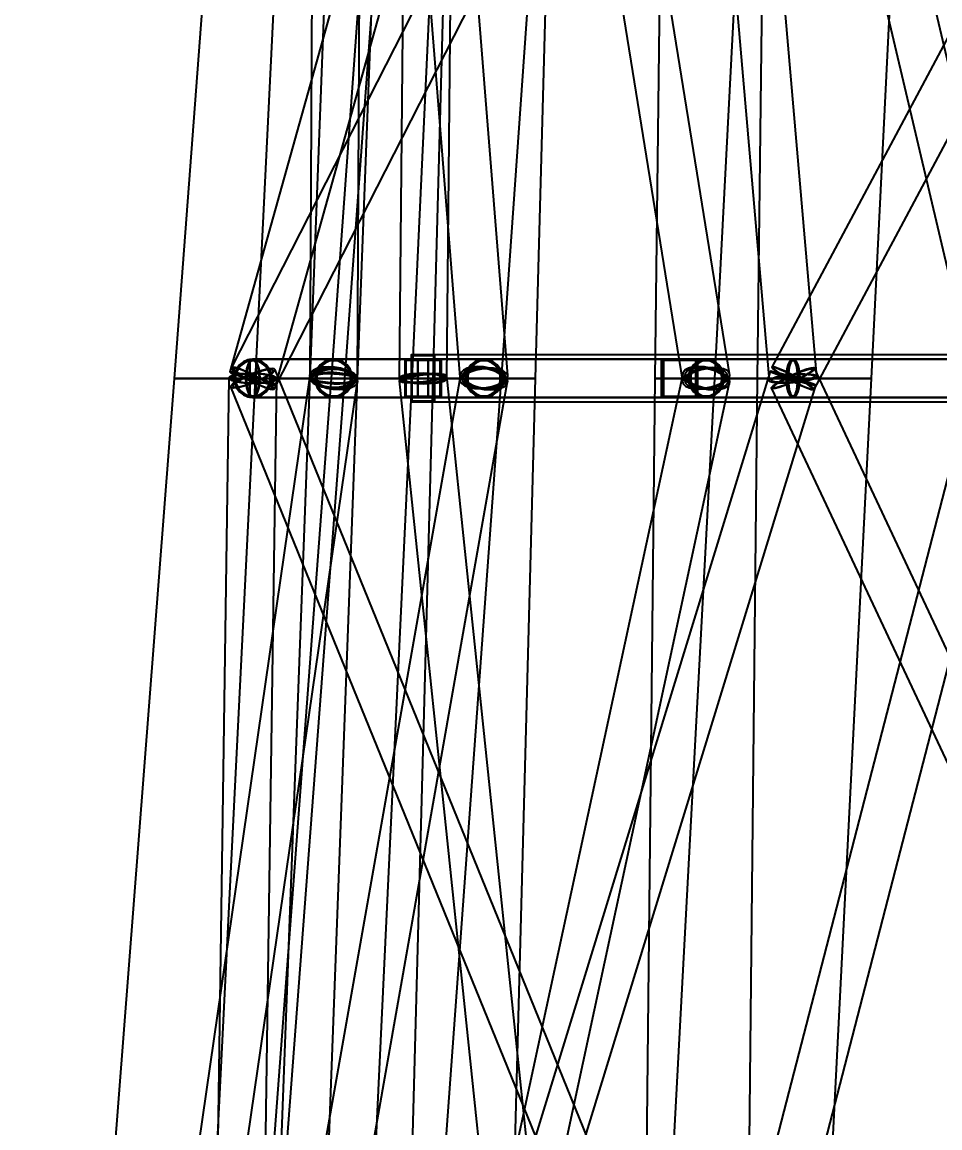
# Model space of a CAD drawing. Header units: millimetres. Extents: x -123812 to 252100, y -3000 to 639000.
# Drawn here: x -27983 to -18235, y 92040 to 103783 of the extents above; entities that cross this region are included whole.
import ezdxf

# ---------------------------------------------------------------- set-up
doc = ezdxf.new("R2010")
doc.units = ezdxf.units.MM
doc.layers.add('D-STR-DIM', color=7, linetype='Continuous', lineweight=13)
doc.layers.add('D-STR-STRC', color=7, linetype='Continuous', lineweight=25)
doc.styles.add('OpenSansCondensed-Light', font='OpenSansCondensed-Light.ttf')
doc.styles.add('TOWER_UNICODE', font='Arial Unicode.ttf')
doc.dimstyles.new('EZDXF', dxfattribs={"dimtxt": 0.25, "dimasz": 0.175, "dimexe": 0.375, "dimexo": 0.125, "dimgap": 0.1, "dimtad": 1, "dimlfac": 100, "dimzin": 12, "dimdsep": 46, "dimtxsty": 'OpenSansCondensed-Light', "dimblk": 'ARCHTICK', "dimcen": 2.5, "dimazin": 3, "dimtfac": 0.5, "dimtmove": 2, "dimatfit": 3})

# ---------------------------------------------------------------- blocks, each defined once
blk = doc.blocks.new('_ARCHTICK')
at = {"color": 0, "linetype": 'BYBLOCK', "const_width": 0.15}
blk.add_lwpolyline([(-0.5, -0.5), (0.5, 0.5)], dxfattribs=at)

msp = doc.modelspace()

# ---------------------------------------------------------------- linework, layer by layer
at = {"layer": 'D-STR-STRC'}
for points in [[(-18788.4, 125068.1), (-25777.2, 100068.1), (-25768.8, 100061.4), (-25744.4, 100050.5), (-25705.5, 100036.2), (-25654.8, 100019.4), (-25595.8, 100001.3), (-25532.5, 99983.1), (-25469.2, 99966), (-25410.2, 99951.3), (-25359.5, 99939.9), (-25320.6, 99932.6), (-25296.2, 99929.9), (-25287.8, 99931.9), (-18299.1, 124931.9)], [(-23971.7, 125009.3), (-24927.4, 100009.3), (-24918.7, 99995.9), (-24893.3, 99982.8), (-24853, 99970.8), (-24800.4, 99960.8), (-24739.2, 99953.5), (-24673.5, 99949.4), (-24607.8, 99948.7), (-24546.6, 99951.5), (-24494.1, 99957.6), (-24453.7, 99966.6), (-24428.4, 99977.9), (-24419.7, 99990.7), (-23464.1, 124990.7)], [(-23737.3, 125002.3), (-23978.1, 100002.3), (-23969.5, 99987.3), (-23944.1, 99973.1), (-23903.7, 99960.8), (-23851.1, 99951.1), (-23789.9, 99944.8), (-23724.1, 99942.2), (-23658.4, 99943.6), (-23597.1, 99948.8), (-23544.5, 99957.5), (-23504.2, 99969.1), (-23478.8, 99982.8), (-23470.1, 99997.7), (-23229.3, 124997.7)], [(-22211, 124978.8), (-20047.8, 99978.8), (-20039.2, 99968.1), (-20013.9, 99959.7), (-19973.7, 99954), (-19921.3, 99951.4), (-19860.2, 99952.1), (-19794.7, 99956.1), (-19729.2, 99963.1), (-19668.2, 99972.6), (-19615.8, 99984), (-19575.5, 99996.5), (-19550.3, 100009.2), (-19541.6, 100021.2), (-21704.9, 125021.2)], [(-13347.2, 112618.1), (-20019.2, 100118.1), (-20012, 100105.9), (-19990, 100086.5), (-19954.6, 100061.1), (-19908.4, 100031.6), (-19854.4, 100000), (-19796.4, 99968.4), (-19738.2, 99938.9), (-19683.9, 99913.5), (-19637.2, 99894.1), (-19601.1, 99881.9), (-19578.3, 99877.7), (-19570.2, 99881.9), (-12898.2, 112381.9)], [(-19386.6, 112615.6), (-25758.7, 100115.6), (-25755.6, 100103.6), (-25737.4, 100084.6), (-25705.1, 100059.8), (-25661.2, 100031), (-25608.4, 100000), (-25550.5, 99969), (-25491.3, 99940.2), (-25435, 99915.4), (-25385.3, 99896.4), (-25345.6, 99884.4), (-25318.7, 99880.3), (-25306.3, 99884.4), (-18934.3, 112384.4)], [(-24326.3, 112471.5), (-23328.7, 99971.5), (-23312.8, 99944.9), (-23280.8, 99922), (-23235, 99904.5), (-23178.3, 99893.5), (-23114.8, 99889.7), (-23048.7, 99893.5), (-22984.5, 99904.5), (-22926.6, 99922), (-22878.9, 99944.9), (-22844.8, 99971.5), (-22826.4, 100000), (-22825.1, 100028.5), (-23822.7, 112528.5)], [(-22986.7, 112470.1), (-20967.9, 99970.1), (-20961, 99942.1), (-20937.5, 99918.2), (-20898.9, 99899.8), (-20847.9, 99888.2), (-20788, 99884.3), (-20723.2, 99888.2), (-20657.9, 99899.8), (-20596.6, 99918.2), (-20543.6, 99942.1), (-20502.3, 99970.1), (-20475.6, 100000), (-20465.3, 100029.9), (-22484.2, 112529.9)], [(-20811.4, 112440.1), (-17865.4, 99940.1), (-17849.7, 99915.3), (-17818.1, 99896.3), (-17773, 99884.3), (-17717.4, 99880.2), (-17655, 99884.3), (-17590.1, 99896.3), (-17527.2, 99915.3), (-17470.5, 99940.1), (-17424, 99969), (-17390.6, 100000), (-17372.9, 100031), (-17371.8, 100059.9), (-20317.8, 112559.9)], [(-24864.1, 112500), (-24927.5, 100000), (-24918.2, 99973.1), (-24892.2, 99948.1), (-24851.3, 99926.6), (-24798.2, 99910.1), (-24736.7, 99899.7), (-24670.9, 99896.2), (-24605.3, 99899.7), (-24544.3, 99910.1), (-24492.1, 99926.6), (-24452.3, 99948.1), (-24427.5, 99973.1), (-24419.5, 100000), (-24356.1, 112500)], [(-17618.6, 100203.2), (-20716.6, 100203.2), (-20763.5, 100196.3), (-20807.3, 100176), (-20844.8, 100143.7), (-20873.7, 100101.6), (-20891.8, 100052.6), (-20897.9, 100000), (-20891.8, 99947.4), (-20873.7, 99898.4), (-20844.8, 99856.3), (-20807.3, 99824), (-20763.5, 99803.7), (-20716.6, 99796.8), (-17618.6, 99796.8)], [(-13516.9, 100203.2), (-19794.7, 100203.2), (-19809.1, 100196.3), (-19822.4, 100176), (-19833.9, 100143.7), (-19842.7, 100101.6), (-19848.3, 100052.6), (-19850.2, 100000), (-19848.3, 99947.4), (-19842.7, 99898.4), (-19833.9, 99856.3), (-19822.4, 99824), (-19809.1, 99803.7), (-19794.7, 99796.8), (-13516.9, 99796.8)], [(-27225, 74925.6), (-19551.9, 99925.6), (-19560.1, 99931.3), (-19584.4, 99941.7), (-19623, 99956.1), (-19673.3, 99973.4), (-19731.9, 99992.6), (-19794.7, 100012.2), (-19857.6, 100031), (-19916.1, 100047.8), (-19966.4, 100061.2), (-20005, 100070.5), (-20029.3, 100075), (-20037.6, 100074.4), (-27710.7, 75074.4)], [(-26233.2, 87468.2), (-24421.7, 99968.2), (-24428.4, 100000), (-24451.8, 100031.8), (-24490.3, 100061.5), (-24541.3, 100087), (-24601.3, 100106.5), (-24666.3, 100118.8), (-24731.7, 100123), (-24793.2, 100118.8), (-24846.5, 100106.5), (-24888, 100087), (-24914.9, 100061.5), (-24925.4, 100031.8), (-26736.9, 87531.8)], [(-25641.2, 74996.5), (-25278.5, 99996.5), (-25287.2, 100010.3), (-25312.6, 100023.3), (-25352.9, 100034.8), (-25405.5, 100043.9), (-25466.8, 100050.1), (-25532.5, 100052.8), (-25598.2, 100051.9), (-25659.5, 100047.5), (-25712.1, 100039.8), (-25752.5, 100029.4), (-25777.8, 100017.1), (-25786.5, 100003.5), (-26149.2, 75003.5)], [(-25357.2, 74991), (-24419.7, 99991), (-24428.3, 100007.1), (-24453.7, 100022.7), (-24494, 100036.7), (-24546.6, 100048.3), (-24607.8, 100056.5), (-24673.5, 100060.9), (-24739.2, 100061.2), (-24800.4, 100057.2), (-24853, 100049.4), (-24893.4, 100038.2), (-24918.7, 100024.4), (-24927.4, 100009), (-25864.8, 75009)], [(-20210.5, 87591.7), (-25296.5, 100091.7), (-25304.3, 100102.3), (-25327.7, 100105.9), (-25365, 100102.3), (-25413.7, 100091.7), (-25470.5, 100074.9), (-25531.6, 100052.9), (-25592.7, 100027.4), (-25649.7, 100000), (-25698.7, 99972.6), (-25736.4, 99947.1), (-25760.2, 99925.1), (-25768.5, 99908.3), (-20682.4, 87408.3)], [(-25029.5, 87467.6), (-22825.9, 99967.6), (-22835.5, 100000), (-22861.5, 100032.4), (-22902.2, 100062.6), (-22954.8, 100088.5), (-23015.8, 100108.4), (-23080.9, 100120.9), (-23145.7, 100125.2), (-23205.8, 100120.9), (-23257.2, 100108.4), (-23296.2, 100088.5), (-23320.3, 100062.6), (-23327.9, 100032.4), (-25531.4, 87532.4)], [(-23164.4, 87437.1), (-20471.2, 99937.1), (-20467.9, 99967.4), (-20481.4, 100000), (-20511, 100032.6), (-20554.6, 100062.9), (-20609.2, 100089), (-20671.2, 100109), (-20736.2, 100121.5), (-20799.9, 100125.8), (-20858, 100121.5), (-20906.4, 100109), (-20941.8, 100089), (-20961.9, 100062.9), (-23655.1, 87562.9)], [(-20603.5, 87437.6), (-17372.4, 99937.6), (-17374.3, 99967.7), (-17392.8, 100000), (-17426.7, 100032.3), (-17473.7, 100062.4), (-17530.6, 100088.3), (-17593.4, 100108.1), (-17658, 100120.6), (-17719.9, 100124.9), (-17774.9, 100120.6), (-17819.2, 100108.1), (-17849.9, 100088.3), (-17864.8, 100062.4), (-21095.8, 87562.4)], [(-13690.8, 87608.8), (-19565.3, 100108.8), (-19578.4, 100112.6), (-19606.4, 100108.8), (-19647.1, 100097.5), (-19697.9, 100079.6), (-19755.3, 100056.3), (-19815.4, 100029.2), (-19874.1, 100000), (-19927.3, 99970.8), (-19971.6, 99943.7), (-20003.8, 99920.4), (-20021.7, 99902.5), (-20024.1, 99891.2), (-14149.7, 87391.2)], [(-20863, 75025.7), (-23471.5, 100025.7), (-23480.1, 100035.2), (-23505.3, 100042.4), (-23545.5, 100046.6), (-23597.8, 100047.7), (-23658.7, 100045.5), (-23724.1, 100040.3), (-23789.5, 100032.2), (-23850.4, 100022), (-23902.8, 100010.3), (-23942.9, 99997.9), (-23968.2, 99985.6), (-23976.8, 99974.3), (-21368.4, 74974.3)]]:
    msp.add_lwpolyline(points, dxfattribs=at)
for points in [[(-26366.5, 100000), (-24698.5, 100000), (-23792.7, 112500), (-25427.6, 112500)], [(-25507.5, 100000), (-23839.6, 100000), (-23257, 112500), (-24892, 112500)], [(-24558.1, 100000), (-22890.2, 100000), (-22008.5, 112500), (-23643.4, 112500)], [(-23622.2, 100000), (-22531.6, 100000), (-22191.3, 112500), (-23279.6, 112500)], [(-21261.9, 100000), (-20171.3, 100000), (-20020.4, 112500), (-21108.7, 112500)], [(-20628.7, 100000), (-18960.7, 100000), (-18343, 112500), (-19977.9, 112500)], [(-25733.7, 100000), (-25726.9, 99947.4), (-25706.8, 99898.4), (-25674.8, 99856.3), (-25633.1, 99824), (-25584.6, 99803.7), (-25532.5, 99796.8), (-24673.5, 99796.8), (-24621.4, 99803.7), (-24572.9, 99824), (-24531.2, 99856.3), (-24499.3, 99898.4), (-24479.2, 99947.4), (-24472.3, 100000), (-24479.2, 100052.6), (-24499.3, 100101.6), (-24531.2, 100143.7), (-24572.9, 100176), (-24621.4, 100196.3), (-24673.5, 100203.2), (-25532.5, 100203.2), (-25584.6, 100196.3), (-25633.1, 100176), (-25674.8, 100143.7), (-25706.8, 100101.6), (-25726.9, 100052.6)], [(-25733.7, 100000), (-25726.9, 99947.4), (-25706.8, 99898.4), (-25674.8, 99856.3), (-25633.1, 99824), (-25584.6, 99803.7), (-25532.5, 99796.8), (-25480.4, 99803.7), (-25431.9, 99824), (-25390.2, 99856.3), (-25358.2, 99898.4), (-25338.1, 99947.4), (-25331.3, 100000), (-25338.1, 100052.6), (-25358.2, 100101.6), (-25390.2, 100143.7), (-25431.9, 100176), (-25480.4, 100196.3), (-25532.5, 100203.2), (-25584.6, 100196.3), (-25633.1, 100176), (-25674.8, 100143.7), (-25706.8, 100101.6), (-25726.9, 100052.6)], [(-25717.9, 100000), (-25711.6, 99951.5), (-25693.1, 99906.4), (-25663.6, 99867.6), (-25625.2, 99837.9), (-25580.5, 99819.2), (-25532.5, 99812.8), (-25484.5, 99819.2), (-25439.8, 99837.9), (-25401.4, 99867.6), (-25372, 99906.4), (-25353.4, 99951.5), (-25347.1, 100000), (-25353.4, 100048.5), (-25372, 100093.6), (-25401.4, 100132.4), (-25439.8, 100162.1), (-25484.5, 100180.8), (-25532.5, 100187.2), (-25580.5, 100180.8), (-25625.2, 100162.1), (-25663.6, 100132.4), (-25693.1, 100093.6), (-25711.6, 100048.5)], [(-25608.7, 100000), (-25606.1, 99947.4), (-25598.5, 99898.4), (-25586.4, 99856.3), (-25570.6, 99824), (-25552.2, 99803.7), (-25532.5, 99796.8), (-19794.7, 99796.8), (-19775, 99803.7), (-19756.6, 99824), (-19740.8, 99856.3), (-19728.7, 99898.4), (-19721.1, 99947.4), (-19718.5, 100000), (-19721.1, 100052.6), (-19728.7, 100101.6), (-19740.8, 100143.7), (-19756.6, 100176), (-19775, 100196.3), (-19794.7, 100203.2), (-25532.5, 100203.2), (-25552.2, 100196.3), (-25570.6, 100176), (-25586.4, 100143.7), (-25598.5, 100101.6), (-25606.1, 100052.6)], [(-25608.7, 100000), (-25606.1, 99947.4), (-25598.5, 99898.4), (-25586.4, 99856.3), (-25570.6, 99824), (-25552.2, 99803.7), (-25532.5, 99796.8), (-25512.8, 99803.7), (-25494.4, 99824), (-25478.6, 99856.3), (-25466.5, 99898.4), (-25458.9, 99947.4), (-25456.3, 100000), (-25458.9, 100052.6), (-25466.5, 100101.6), (-25478.6, 100143.7), (-25494.4, 100176), (-25512.8, 100196.3), (-25532.5, 100203.2), (-25552.2, 100196.3), (-25570.6, 100176), (-25586.4, 100143.7), (-25598.5, 100101.6), (-25606.1, 100052.6)], [(-25602.7, 100000), (-25600.3, 99951.5), (-25593.3, 99906.4), (-25582.1, 99867.6), (-25567.6, 99837.9), (-25550.7, 99819.2), (-25532.5, 99812.8), (-25514.3, 99819.2), (-25497.4, 99837.9), (-25482.9, 99867.6), (-25471.7, 99906.4), (-25464.7, 99951.5), (-25462.3, 100000), (-25464.7, 100048.5), (-25471.7, 100093.6), (-25482.9, 100132.4), (-25497.4, 100162.1), (-25514.3, 100180.8), (-25532.5, 100187.2), (-25550.7, 100180.8), (-25567.6, 100162.1), (-25582.1, 100132.4), (-25593.3, 100093.6), (-25600.3, 100048.5)], [(-25568.3, 99800), (-12264, 99800), (-12264, 100200), (-25568.3, 100200)], [(-25496.7, 100200), (-25568.3, 100200), (-25568.3, 99800), (-25496.7, 99800)], [(-25498.9, 100188), (-25566.1, 100188), (-25566.1, 99812), (-25498.9, 99812)], [(-24874.8, 100000), (-24867.9, 99947.4), (-24847.8, 99898.4), (-24815.8, 99856.3), (-24774.1, 99824), (-24725.6, 99803.7), (-24673.5, 99796.8), (-24621.4, 99803.7), (-24572.9, 99824), (-24531.2, 99856.3), (-24499.3, 99898.4), (-24479.2, 99947.4), (-24472.3, 100000), (-24479.2, 100052.6), (-24499.3, 100101.6), (-24531.2, 100143.7), (-24572.9, 100176), (-24621.4, 100196.3), (-24673.5, 100203.2), (-24725.6, 100196.3), (-24774.1, 100176), (-24815.8, 100143.7), (-24847.8, 100101.6), (-24867.9, 100052.6)], [(-24870.6, 100000), (-24863.8, 99947.4), (-24844.2, 99898.4), (-24812.8, 99856.3), (-24772, 99824), (-24724.5, 99803.7), (-24673.5, 99796.8), (-23076.9, 99796.8), (-23025.9, 99803.7), (-22978.4, 99824), (-22937.6, 99856.3), (-22906.3, 99898.4), (-22886.6, 99947.4), (-22879.9, 100000), (-22886.6, 100052.6), (-22906.3, 100101.6), (-22937.6, 100143.7), (-22978.4, 100176), (-23025.9, 100196.3), (-23076.9, 100203.2), (-24673.5, 100203.2), (-24724.5, 100196.3), (-24772, 100176), (-24812.8, 100143.7), (-24844.2, 100101.6), (-24863.8, 100052.6)], [(-24870.6, 100000), (-24863.8, 99947.4), (-24844.2, 99898.4), (-24812.8, 99856.3), (-24772, 99824), (-24724.5, 99803.7), (-24673.5, 99796.8), (-24622.5, 99803.7), (-24575, 99824), (-24534.2, 99856.3), (-24502.9, 99898.4), (-24483.2, 99947.4), (-24476.5, 100000), (-24483.2, 100052.6), (-24502.9, 100101.6), (-24534.2, 100143.7), (-24575, 100176), (-24622.5, 100196.3), (-24673.5, 100203.2), (-24724.5, 100196.3), (-24772, 100176), (-24812.8, 100143.7), (-24844.2, 100101.6), (-24863.8, 100052.6)], [(-24858.9, 100000), (-24852.6, 99951.5), (-24834.1, 99906.4), (-24804.6, 99867.6), (-24766.2, 99837.9), (-24721.5, 99819.2), (-24673.5, 99812.8), (-24625.5, 99819.2), (-24580.8, 99837.9), (-24542.4, 99867.6), (-24513, 99906.4), (-24494.5, 99951.5), (-24488.1, 100000), (-24494.5, 100048.5), (-24513, 100093.6), (-24542.4, 100132.4), (-24580.8, 100162.1), (-24625.5, 100180.8), (-24673.5, 100187.2), (-24721.5, 100180.8), (-24766.2, 100162.1), (-24804.6, 100132.4), (-24834.1, 100093.6), (-24852.6, 100048.5)], [(-24855, 100000), (-24848.9, 99951.5), (-24830.7, 99906.4), (-24801.9, 99867.6), (-24764.3, 99837.9), (-24720.5, 99819.2), (-24673.5, 99812.8), (-24626.6, 99819.2), (-24582.8, 99837.9), (-24545.2, 99867.6), (-24516.3, 99906.4), (-24498.2, 99951.5), (-24492, 100000), (-24498.2, 100048.5), (-24516.3, 100093.6), (-24545.2, 100132.4), (-24582.8, 100162.1), (-24626.6, 100180.8), (-24673.5, 100187.2), (-24720.5, 100180.8), (-24764.3, 100162.1), (-24801.9, 100132.4), (-24830.7, 100093.6), (-24848.9, 100048.5)], [(-23918.8, 99800), (-20804.2, 99800), (-20804.2, 100200), (-23918.8, 100200)], [(-23529.4, 100200), (-23918.8, 100200), (-23918.8, 99800), (-23529.4, 99800)], [(-23541.1, 100188), (-23907.2, 100188), (-23907.2, 99812), (-23541.1, 99812)], [(-23849.1, 99750), (-5244.4, 99750), (-5244.4, 100250), (-23849.1, 100250)], [(-23599.1, 100250), (-23849.1, 100250), (-23849.1, 99750), (-23599.1, 99750)], [(-23605.1, 100238), (-23843.1, 100238), (-23843.1, 99762), (-23605.1, 99762)], [(-23781.9, 99800), (-12242, 99800), (-12242, 100200), (-23781.9, 100200)], [(-23666.3, 100200), (-23781.9, 100200), (-23781.9, 99800), (-23666.3, 99800)], [(-23669.8, 100188), (-23778.5, 100188), (-23778.5, 99812), (-23669.8, 99812)], [(-23273.9, 100000), (-23267.2, 99947.4), (-23247.5, 99898.4), (-23216.2, 99856.3), (-23175.4, 99824), (-23127.9, 99803.7), (-23076.9, 99796.8), (-23025.9, 99803.7), (-22978.4, 99824), (-22937.6, 99856.3), (-22906.3, 99898.4), (-22886.6, 99947.4), (-22879.9, 100000), (-22886.6, 100052.6), (-22906.3, 100101.6), (-22937.6, 100143.7), (-22978.4, 100176), (-23025.9, 100196.3), (-23076.9, 100203.2), (-23127.9, 100196.3), (-23175.4, 100176), (-23216.2, 100143.7), (-23247.5, 100101.6), (-23267.2, 100052.6)], [(-23267.3, 100000), (-23260.8, 99947.4), (-23241.8, 99898.4), (-23211.5, 99856.3), (-23172.1, 99824), (-23126.2, 99803.7), (-23076.9, 99796.8), (-20716.6, 99796.8), (-20667.3, 99803.7), (-20621.4, 99824), (-20582, 99856.3), (-20551.7, 99898.4), (-20532.7, 99947.4), (-20526.2, 100000), (-20532.7, 100052.6), (-20551.7, 100101.6), (-20582, 100143.7), (-20621.4, 100176), (-20667.3, 100196.3), (-20716.6, 100203.2), (-23076.9, 100203.2), (-23126.2, 100196.3), (-23172.1, 100176), (-23211.5, 100143.7), (-23241.8, 100101.6), (-23260.8, 100052.6)], [(-23267.3, 100000), (-23260.8, 99947.4), (-23241.8, 99898.4), (-23211.5, 99856.3), (-23172.1, 99824), (-23126.2, 99803.7), (-23076.9, 99796.8), (-23027.6, 99803.7), (-22981.7, 99824), (-22942.3, 99856.3), (-22912, 99898.4), (-22893, 99947.4), (-22886.5, 100000), (-22893, 100052.6), (-22912, 100101.6), (-22942.3, 100143.7), (-22981.7, 100176), (-23027.6, 100196.3), (-23076.9, 100203.2), (-23126.2, 100196.3), (-23172.1, 100176), (-23211.5, 100143.7), (-23241.8, 100101.6), (-23260.8, 100052.6)], [(-23258.4, 100000), (-23252.2, 99951.5), (-23234.1, 99906.4), (-23205.2, 99867.6), (-23167.7, 99837.9), (-23123.9, 99819.2), (-23076.9, 99812.8), (-23029.9, 99819.2), (-22986.1, 99837.9), (-22948.6, 99867.6), (-22919.7, 99906.4), (-22901.6, 99951.5), (-22895.4, 100000), (-22901.6, 100048.5), (-22919.7, 100093.6), (-22948.6, 100132.4), (-22986.1, 100162.1), (-23029.9, 100180.8), (-23076.9, 100187.2), (-23123.9, 100180.8), (-23167.7, 100162.1), (-23205.2, 100132.4), (-23234.1, 100093.6), (-23252.2, 100048.5)], [(-23252.3, 100000), (-23246.3, 99951.5), (-23228.8, 99906.4), (-23200.9, 99867.6), (-23164.6, 99837.9), (-23122.3, 99819.2), (-23076.9, 99812.8), (-23031.5, 99819.2), (-22989.2, 99837.9), (-22952.9, 99867.6), (-22925, 99906.4), (-22907.5, 99951.5), (-22901.5, 100000), (-22907.5, 100048.5), (-22925, 100093.6), (-22952.9, 100132.4), (-22989.2, 100162.1), (-23031.5, 100180.8), (-23076.9, 100187.2), (-23122.3, 100180.8), (-23164.6, 100162.1), (-23200.9, 100132.4), (-23228.8, 100093.6), (-23246.3, 100048.5)], [(-20804.2, 100200), (-21193.6, 100200), (-21193.6, 99800), (-20804.2, 99800)], [(-20815.9, 100188), (-21181.9, 100188), (-21181.9, 99812), (-20815.9, 99812)], [(-21180.4, 99800), (-15628.8, 99800), (-15628.8, 100200), (-21180.4, 100200)], [(-20817.4, 100200), (-21180.4, 100200), (-21180.4, 99800), (-20817.4, 99800)], [(-20828.3, 100188), (-21169.5, 100188), (-21169.5, 99812), (-20828.3, 99812)], [(-20907, 100000), (-20900.5, 99947.4), (-20881.5, 99898.4), (-20851.2, 99856.3), (-20811.8, 99824), (-20765.9, 99803.7), (-20716.6, 99796.8), (-20667.3, 99803.7), (-20621.4, 99824), (-20582, 99856.3), (-20551.7, 99898.4), (-20532.7, 99947.4), (-20526.2, 100000), (-20532.7, 100052.6), (-20551.7, 100101.6), (-20582, 100143.7), (-20621.4, 100176), (-20667.3, 100196.3), (-20716.6, 100203.2), (-20765.9, 100196.3), (-20811.8, 100176), (-20851.2, 100143.7), (-20881.5, 100101.6), (-20900.5, 100052.6)], [(-20897.9, 100000), (-20891.8, 99947.4), (-20873.7, 99898.4), (-20844.8, 99856.3), (-20807.3, 99824), (-20763.5, 99803.7), (-20716.6, 99796.8), (-20669.7, 99803.7), (-20625.9, 99824), (-20588.4, 99856.3), (-20559.5, 99898.4), (-20541.4, 99947.4), (-20535.2, 100000), (-20541.4, 100052.6), (-20559.5, 100101.6), (-20588.4, 100143.7), (-20625.9, 100176), (-20669.7, 100196.3), (-20716.6, 100203.2), (-20763.5, 100196.3), (-20807.3, 100176), (-20844.8, 100143.7), (-20873.7, 100101.6), (-20891.8, 100052.6)], [(-20892, 100000), (-20886, 99951.5), (-20868.5, 99906.4), (-20840.6, 99867.6), (-20804.3, 99837.9), (-20762, 99819.2), (-20716.6, 99812.8), (-20671.2, 99819.2), (-20628.9, 99837.9), (-20592.6, 99867.6), (-20564.7, 99906.4), (-20547.2, 99951.5), (-20541.2, 100000), (-20547.2, 100048.5), (-20564.7, 100093.6), (-20592.6, 100132.4), (-20628.9, 100162.1), (-20671.2, 100180.8), (-20716.6, 100187.2), (-20762, 100180.8), (-20804.3, 100162.1), (-20840.6, 100132.4), (-20868.5, 100093.6), (-20886, 100048.5)], [(-20883.7, 100000), (-20878, 99951.5), (-20861.3, 99906.4), (-20834.7, 99867.6), (-20800.1, 99837.9), (-20759.8, 99819.2), (-20716.6, 99812.8), (-20673.4, 99819.2), (-20633.1, 99837.9), (-20598.5, 99867.6), (-20571.9, 99906.4), (-20555.2, 99951.5), (-20549.5, 100000), (-20555.2, 100048.5), (-20571.9, 100093.6), (-20598.5, 100132.4), (-20633.1, 100162.1), (-20673.4, 100180.8), (-20716.6, 100187.2), (-20759.8, 100180.8), (-20800.1, 100162.1), (-20834.7, 100132.4), (-20861.3, 100093.6), (-20878, 100048.5)], [(-19870.9, 100000), (-19868.3, 99947.4), (-19860.7, 99898.4), (-19848.6, 99856.3), (-19832.8, 99824), (-19814.4, 99803.7), (-19794.7, 99796.8), (-19775, 99803.7), (-19756.6, 99824), (-19740.8, 99856.3), (-19728.7, 99898.4), (-19721.1, 99947.4), (-19718.5, 100000), (-19721.1, 100052.6), (-19728.7, 100101.6), (-19740.8, 100143.7), (-19756.6, 100176), (-19775, 100196.3), (-19794.7, 100203.2), (-19814.4, 100196.3), (-19832.8, 100176), (-19848.6, 100143.7), (-19860.7, 100101.6), (-19868.3, 100052.6)], [(-19864.9, 100000), (-19862.5, 99951.5), (-19855.5, 99906.4), (-19844.3, 99867.6), (-19829.8, 99837.9), (-19812.9, 99819.2), (-19794.7, 99812.8), (-19776.5, 99819.2), (-19759.6, 99837.9), (-19745.1, 99867.6), (-19733.9, 99906.4), (-19726.9, 99951.5), (-19724.5, 100000), (-19726.9, 100048.5), (-19733.9, 100093.6), (-19745.1, 100132.4), (-19759.6, 100162.1), (-19776.5, 100180.8), (-19794.7, 100187.2), (-19812.9, 100180.8), (-19829.8, 100162.1), (-19844.3, 100132.4), (-19855.5, 100093.6), (-19862.5, 100048.5)], [(-19850.2, 100000), (-19848.3, 99947.4), (-19842.7, 99898.4), (-19833.9, 99856.3), (-19822.4, 99824), (-19809.1, 99803.7), (-19794.7, 99796.8), (-19780.4, 99803.7), (-19767, 99824), (-19755.5, 99856.3), (-19746.7, 99898.4), (-19741.1, 99947.4), (-19739.3, 100000), (-19741.1, 100052.6), (-19746.7, 100101.6), (-19755.5, 100143.7), (-19767, 100176), (-19780.4, 100196.3), (-19794.7, 100203.2), (-19809.1, 100196.3), (-19822.4, 100176), (-19833.9, 100143.7), (-19842.7, 100101.6), (-19848.3, 100052.6)], [(-19845.8, 100000), (-19844.1, 99951.5), (-19839, 99906.4), (-19830.8, 99867.6), (-19820.3, 99837.9), (-19807.9, 99819.2), (-19794.7, 99812.8), (-19781.5, 99819.2), (-19769.2, 99837.9), (-19758.6, 99867.6), (-19750.5, 99906.4), (-19745.4, 99951.5), (-19743.6, 100000), (-19745.4, 100048.5), (-19750.5, 100093.6), (-19758.6, 100132.4), (-19769.2, 100162.1), (-19781.5, 100180.8), (-19794.7, 100187.2), (-19807.9, 100180.8), (-19820.3, 100162.1), (-19830.8, 100132.4), (-19839, 100093.6), (-19844.1, 100048.5)], [(-25532.5, 100052.8), (-25598.2, 100051.9), (-25659.5, 100047.5), (-25712.1, 100039.8), (-25752.5, 100029.4), (-25777.8, 100017.1), (-25786.5, 100003.5), (-25777.8, 99989.7), (-25752.5, 99976.7), (-25712.1, 99965.2), (-25659.5, 99956.1), (-25598.2, 99949.9), (-25532.5, 99947.2), (-25466.8, 99948.1), (-25405.5, 99952.5), (-25352.9, 99960.2), (-25312.6, 99970.6), (-25287.2, 99982.9), (-25278.5, 99996.5), (-25287.2, 100010.3), (-25312.6, 100023.3), (-25352.9, 100034.8), (-25405.5, 100043.9), (-25466.8, 100050.1)], [(-25532.5, 100016.9), (-25595.8, 100034), (-25654.8, 100048.7), (-25705.5, 100060.1), (-25744.4, 100067.4), (-25768.8, 100070.1), (-25777.2, 100068.1), (-25768.8, 100061.4), (-25744.4, 100050.5), (-25705.5, 100036.2), (-25654.8, 100019.4), (-25595.8, 100001.3), (-25532.5, 99983.1), (-25469.2, 99966), (-25410.2, 99951.3), (-25359.5, 99939.9), (-25320.6, 99932.6), (-25296.2, 99929.9), (-25287.8, 99931.9), (-25296.2, 99938.6), (-25320.6, 99949.5), (-25359.5, 99963.8), (-25410.2, 99980.6), (-25469.2, 99998.7)], [(-25415.3, 100000), (-25472.3, 99972.6), (-25533.4, 99947.1), (-25594.5, 99925.1), (-25651.3, 99908.3), (-25700, 99897.7), (-25737.3, 99894.1), (-25760.7, 99897.7), (-25768.5, 99908.3), (-25760.2, 99925.1), (-25736.4, 99947.1), (-25698.7, 99972.6), (-25649.7, 100000), (-25592.7, 100027.4), (-25531.6, 100052.9), (-25470.5, 100074.9), (-25413.7, 100091.7), (-25365, 100102.3), (-25327.7, 100105.9), (-25304.3, 100102.3), (-25296.5, 100091.7), (-25304.8, 100074.9), (-25328.6, 100052.9), (-25366.3, 100027.4)], [(-25608.4, 100000), (-25550.5, 99969), (-25491.3, 99940.2), (-25435, 99915.4), (-25385.3, 99896.4), (-25345.6, 99884.4), (-25318.7, 99880.3), (-25306.3, 99884.4), (-25309.4, 99896.4), (-25327.7, 99915.4), (-25359.9, 99940.2), (-25403.9, 99969), (-25456.6, 100000), (-25514.5, 100031), (-25573.7, 100059.8), (-25630, 100084.6), (-25679.7, 100103.6), (-25719.4, 100115.6), (-25746.3, 100119.7), (-25758.7, 100115.6), (-25755.6, 100103.6), (-25737.4, 100084.6), (-25705.1, 100059.8), (-25661.2, 100031)], [(-25532.5, 100015.3), (-25589.6, 100030.6), (-25642.8, 100043.9), (-25688.5, 100054.2), (-25723.5, 100060.8), (-25745.6, 100063.2), (-25753.1, 100061.4), (-25745.6, 100055.4), (-25723.5, 100045.5), (-25688.5, 100032.6), (-25642.8, 100017.5), (-25589.6, 100001.2), (-25532.5, 99984.7), (-25475.4, 99969.4), (-25422.2, 99956.1), (-25376.5, 99945.8), (-25341.5, 99939.2), (-25319.4, 99936.8), (-25311.9, 99938.6), (-25319.4, 99944.6), (-25341.5, 99954.5), (-25376.5, 99967.4), (-25422.2, 99982.5), (-25475.4, 99998.8)], [(-25426.8, 100000), (-25478.2, 99975.3), (-25533.3, 99952.3), (-25588.4, 99932.5), (-25639.6, 99917.3), (-25683.5, 99907.8), (-25717.2, 99904.5), (-25738.2, 99907.8), (-25745.3, 99917.3), (-25737.8, 99932.5), (-25716.3, 99952.3), (-25682.4, 99975.3), (-25638.2, 100000), (-25586.8, 100024.7), (-25531.7, 100047.7), (-25476.6, 100067.5), (-25425.4, 100082.7), (-25381.5, 100092.2), (-25347.8, 100095.5), (-25326.8, 100092.2), (-25319.7, 100082.7), (-25327.2, 100067.5), (-25348.7, 100047.7), (-25382.6, 100024.7)], [(-25600.9, 100000), (-25548.7, 99972.1), (-25495.4, 99946.1), (-25444.6, 99923.7), (-25399.8, 99906.6), (-25364, 99895.8), (-25339.7, 99892.1), (-25328.6, 99895.8), (-25331.4, 99906.6), (-25347.8, 99923.7), (-25376.9, 99946.1), (-25416.5, 99972.1), (-25464.1, 100000), (-25516.3, 100027.9), (-25569.6, 100053.9), (-25620.4, 100076.3), (-25665.2, 100093.4), (-25701, 100104.2), (-25725.3, 100107.9), (-25736.4, 100104.2), (-25733.7, 100093.4), (-25717.2, 100076.3), (-25688.1, 100053.9), (-25648.5, 100027.9)], [(-24927.5, 100000), (-24918.2, 99973.1), (-24892.2, 99948.1), (-24851.3, 99926.6), (-24798.2, 99910.1), (-24736.7, 99899.7), (-24670.9, 99896.2), (-24605.3, 99899.7), (-24544.3, 99910.1), (-24492.1, 99926.6), (-24452.3, 99948.1), (-24427.5, 99973.1), (-24419.5, 100000), (-24428.9, 100026.9), (-24454.9, 100051.9), (-24495.8, 100073.4), (-24548.8, 100089.9), (-24610.3, 100100.3), (-24676.2, 100103.8), (-24741.8, 100100.3), (-24802.8, 100089.9), (-24855, 100073.4), (-24894.8, 100051.9), (-24919.5, 100026.9)], [(-24673.5, 99939.1), (-24739.2, 99943.5), (-24800.4, 99951.7), (-24853, 99963.3), (-24893.4, 99977.3), (-24918.7, 99992.9), (-24927.4, 100009), (-24918.7, 100024.4), (-24893.4, 100038.2), (-24853, 100049.4), (-24800.4, 100057.2), (-24739.2, 100061.2), (-24673.5, 100060.9), (-24607.8, 100056.5), (-24546.6, 100048.3), (-24494, 100036.7), (-24453.7, 100022.7), (-24428.3, 100007.1), (-24419.7, 99991), (-24428.3, 99975.6), (-24453.7, 99961.8), (-24494, 99950.6), (-24546.6, 99942.8), (-24607.8, 99938.8)], [(-24428.4, 100000), (-24421.7, 99968.2), (-24432.1, 99938.5), (-24459.1, 99913), (-24500.6, 99893.5), (-24553.9, 99881.2), (-24615.4, 99877), (-24680.8, 99881.2), (-24745.7, 99893.5), (-24805.7, 99913), (-24856.7, 99938.5), (-24895.3, 99968.2), (-24918.7, 100000), (-24925.4, 100031.8), (-24914.9, 100061.5), (-24888, 100087), (-24846.5, 100106.5), (-24793.2, 100118.8), (-24731.7, 100123), (-24666.3, 100118.8), (-24601.3, 100106.5), (-24541.3, 100087), (-24490.3, 100061.5), (-24451.8, 100031.8)], [(-24902.5, 100000), (-24894.1, 99975.8), (-24870.7, 99953.2), (-24833.8, 99933.8), (-24786, 99918.9), (-24730.5, 99909.6), (-24671.2, 99906.4), (-24612, 99909.6), (-24557, 99918.9), (-24509.9, 99933.8), (-24474, 99953.2), (-24451.7, 99975.8), (-24444.5, 100000), (-24453, 100024.2), (-24476.4, 100046.8), (-24513.3, 100066.2), (-24561.1, 100081.1), (-24616.6, 100090.4), (-24675.9, 100093.6), (-24735.1, 100090.4), (-24790.1, 100081.1), (-24837.1, 100066.2), (-24873, 100046.8), (-24895.3, 100024.2)], [(-24673.5, 99945.1), (-24732.8, 99949.1), (-24788, 99956.5), (-24835.4, 99966.9), (-24871.7, 99979.5), (-24894.6, 99993.6), (-24902.4, 100008.1), (-24894.6, 100022), (-24871.7, 100034.5), (-24835.4, 100044.5), (-24788, 100051.6), (-24732.8, 100055.1), (-24673.5, 100054.9), (-24614.3, 100050.9), (-24559.1, 100043.5), (-24511.7, 100033.1), (-24475.3, 100020.5), (-24452.5, 100006.4), (-24444.7, 99991.9), (-24452.5, 99978), (-24475.3, 99965.5), (-24511.7, 99955.5), (-24559.1, 99948.4), (-24614.3, 99944.9)], [(-24452.5, 100000), (-24446.5, 99971.3), (-24455.9, 99944.5), (-24480.2, 99921.6), (-24517.6, 99903.9), (-24565.7, 99892.9), (-24621.1, 99889.1), (-24680.1, 99892.9), (-24738.6, 99903.9), (-24792.7, 99921.6), (-24838.7, 99944.5), (-24873.4, 99971.3), (-24894.5, 100000), (-24900.6, 100028.7), (-24891.2, 100055.5), (-24866.9, 100078.4), (-24829.5, 100096.1), (-24781.4, 100107.1), (-24726, 100110.9), (-24667, 100107.1), (-24608.4, 100096.1), (-24554.3, 100078.4), (-24508.3, 100055.5), (-24473.6, 100028.7)], [(-23724.1, 99942.2), (-23789.9, 99944.8), (-23851.1, 99951.1), (-23903.7, 99960.8), (-23944.1, 99973.1), (-23969.5, 99987.3), (-23978.1, 100002.3), (-23969.5, 100017.2), (-23944.1, 100030.9), (-23903.7, 100042.5), (-23851.1, 100051.2), (-23789.9, 100056.4), (-23724.1, 100057.8), (-23658.4, 100055.2), (-23597.1, 100048.9), (-23544.5, 100039.2), (-23504.2, 100026.9), (-23478.8, 100012.7), (-23470.1, 99997.7), (-23478.8, 99982.8), (-23504.2, 99969.1), (-23544.5, 99957.5), (-23597.1, 99948.8), (-23658.4, 99943.6)], [(-23327.4, 100000), (-23328.7, 99971.5), (-23312.8, 99944.9), (-23280.8, 99922), (-23235, 99904.5), (-23178.3, 99893.5), (-23114.8, 99889.7), (-23048.7, 99893.5), (-22984.5, 99904.5), (-22926.6, 99922), (-22878.9, 99944.9), (-22844.8, 99971.5), (-22826.4, 100000), (-22825.1, 100028.5), (-22841, 100055.1), (-22873, 100078), (-22918.8, 100095.5), (-22975.5, 100106.5), (-23039, 100110.3), (-23105.1, 100106.5), (-23169.3, 100095.5), (-23227.2, 100078), (-23274.9, 100055.1), (-23309.1, 100028.5)], [(-22835.5, 100000), (-22825.9, 99967.6), (-22833.5, 99937.4), (-22857.6, 99911.5), (-22896.6, 99891.6), (-22948, 99879.1), (-23008.1, 99874.8), (-23072.9, 99879.1), (-23138, 99891.6), (-23199, 99911.5), (-23251.6, 99937.4), (-23292.3, 99967.6), (-23318.3, 100000), (-23327.9, 100032.4), (-23320.3, 100062.6), (-23296.2, 100088.5), (-23257.2, 100108.4), (-23205.8, 100120.9), (-23145.7, 100125.2), (-23080.9, 100120.9), (-23015.8, 100108.4), (-22954.8, 100088.5), (-22902.2, 100062.6), (-22861.5, 100032.4)], [(-23302.7, 100000), (-23303.9, 99974.3), (-23289.6, 99950.3), (-23260.8, 99929.7), (-23219.4, 99913.9), (-23168.4, 99904), (-23111.1, 99900.6), (-23051.4, 99904), (-22993.6, 99913.9), (-22941.4, 99929.7), (-22898.4, 99950.3), (-22867.6, 99974.3), (-22851.1, 100000), (-22849.9, 100025.7), (-22864.2, 100049.7), (-22893.1, 100070.3), (-22934.4, 100086.1), (-22985.4, 100096), (-23042.7, 100099.4), (-23102.4, 100096), (-23160.2, 100086.1), (-23212.4, 100070.3), (-23255.4, 100049.7), (-23286.2, 100025.7)], [(-22859.3, 100000), (-22850.6, 99970.8), (-22857.4, 99943.6), (-22879.2, 99920.2), (-22914.4, 99902.3), (-22960.7, 99891), (-23014.9, 99887.1), (-23073.3, 99891), (-23132, 99902.3), (-23186.9, 99920.2), (-23234.4, 99943.6), (-23271.1, 99970.8), (-23294.5, 100000), (-23303.2, 100029.2), (-23296.4, 100056.4), (-23274.6, 100079.8), (-23239.4, 100097.7), (-23193.1, 100109), (-23138.9, 100112.9), (-23080.5, 100109), (-23021.8, 100097.7), (-22966.9, 100079.8), (-22919.4, 100056.4), (-22882.7, 100029.2)], [(-20957.6, 100000), (-20967.9, 99970.1), (-20961, 99942.1), (-20937.5, 99918.2), (-20898.9, 99899.8), (-20847.9, 99888.2), (-20788, 99884.3), (-20723.2, 99888.2), (-20657.9, 99899.8), (-20596.6, 99918.2), (-20543.6, 99942.1), (-20502.3, 99970.1), (-20475.6, 100000), (-20465.3, 100029.9), (-20472.2, 100057.9), (-20495.7, 100081.8), (-20534.3, 100100.2), (-20585.3, 100111.8), (-20645.2, 100115.7), (-20710, 100111.8), (-20775.3, 100100.2), (-20836.6, 100081.8), (-20889.6, 100057.9), (-20930.9, 100029.9)], [(-20481.4, 100000), (-20467.9, 99967.4), (-20471.2, 99937.1), (-20491.4, 99911), (-20526.8, 99891), (-20575.2, 99878.5), (-20633.2, 99874.2), (-20697, 99878.5), (-20762, 99891), (-20824, 99911), (-20878.6, 99937.1), (-20922.2, 99967.4), (-20951.8, 100000), (-20965.3, 100032.6), (-20961.9, 100062.9), (-20941.8, 100089), (-20906.4, 100109), (-20858, 100121.5), (-20799.9, 100125.8), (-20736.2, 100121.5), (-20671.2, 100109), (-20609.2, 100089), (-20554.6, 100062.9), (-20511, 100032.6)], [(-20933.9, 100000), (-20943.1, 99973), (-20936.9, 99947.8), (-20915.7, 99926.2), (-20881, 99909.7), (-20835, 99899.2), (-20780.9, 99895.7), (-20722.5, 99899.2), (-20663.7, 99909.7), (-20608.4, 99926.2), (-20560.6, 99947.8), (-20523.4, 99973), (-20499.3, 100000), (-20490.1, 100027), (-20496.2, 100052.2), (-20517.4, 100073.8), (-20552.2, 100090.3), (-20598.2, 100100.8), (-20652.2, 100104.3), (-20710.7, 100100.8), (-20769.5, 100090.3), (-20824.7, 100073.8), (-20872.6, 100052.2), (-20909.8, 100027)], [(-20504.6, 100000), (-20492.3, 99970.6), (-20495.4, 99943.3), (-20513.5, 99919.8), (-20545.5, 99901.7), (-20589.1, 99890.4), (-20641.4, 99886.6), (-20698.9, 99890.4), (-20757.5, 99901.7), (-20813.4, 99919.8), (-20862.6, 99943.3), (-20902, 99970.6), (-20928.6, 100000), (-20940.9, 100029.4), (-20937.8, 100056.7), (-20919.7, 100080.2), (-20887.7, 100098.3), (-20844.1, 100109.6), (-20791.7, 100113.4), (-20734.3, 100109.6), (-20675.7, 100098.3), (-20619.8, 100080.2), (-20570.5, 100056.7), (-20531.2, 100029.4)], [(-19794.7, 100012.2), (-19857.6, 100031), (-19916.1, 100047.8), (-19966.4, 100061.2), (-20005, 100070.5), (-20029.3, 100075), (-20037.6, 100074.4), (-20029.3, 100068.7), (-20005, 100058.3), (-19966.4, 100043.9), (-19916.1, 100026.6), (-19857.6, 100007.4), (-19794.7, 99987.8), (-19731.9, 99969), (-19673.3, 99952.2), (-19623, 99938.8), (-19584.4, 99929.5), (-19560.1, 99925), (-19551.9, 99925.6), (-19560.1, 99931.3), (-19584.4, 99941.7), (-19623, 99956.1), (-19673.3, 99973.4), (-19731.9, 99992.6)], [(-19715.3, 100000), (-19774, 99970.8), (-19834.1, 99943.7), (-19891.5, 99920.4), (-19942.3, 99902.5), (-19983.1, 99891.2), (-20011, 99887.4), (-20024.1, 99891.2), (-20021.7, 99902.5), (-20003.8, 99920.4), (-19971.6, 99943.7), (-19927.3, 99970.8), (-19874.1, 100000), (-19815.4, 100029.2), (-19755.3, 100056.3), (-19697.9, 100079.6), (-19647.1, 100097.5), (-19606.4, 100108.8), (-19578.4, 100112.6), (-19565.3, 100108.8), (-19567.7, 100097.5), (-19585.7, 100079.6), (-19617.8, 100056.3), (-19662.1, 100029.2)], [(-19854.4, 100000), (-19796.4, 99968.4), (-19738.2, 99938.9), (-19683.9, 99913.5), (-19637.2, 99894.1), (-19601.1, 99881.9), (-19578.3, 99877.7), (-19570.2, 99881.9), (-19577.4, 99894.1), (-19599.5, 99913.5), (-19634.8, 99938.9), (-19681, 99968.4), (-19735, 100000), (-19793, 100031.6), (-19851.2, 100061.1), (-19905.5, 100086.5), (-19952.3, 100105.9), (-19988.3, 100118.1), (-20011.1, 100122.3), (-20019.2, 100118.1), (-20012, 100105.9), (-19990, 100086.5), (-19954.6, 100061.1), (-19908.4, 100031.6)], [(-19794.7, 100011), (-19851.4, 100028), (-19904.2, 100043.1), (-19949.5, 100055.2), (-19984.3, 100063.6), (-20006.2, 100067.6), (-20013.7, 100067), (-20006.2, 100061.9), (-19984.3, 100052.6), (-19949.5, 100039.6), (-19904.2, 100024), (-19851.4, 100006.7), (-19794.7, 99989), (-19738, 99972), (-19685.2, 99956.9), (-19639.9, 99944.8), (-19605.1, 99936.4), (-19583.2, 99932.4), (-19575.8, 99933), (-19583.2, 99938.1), (-19605.1, 99947.4), (-19639.9, 99960.4), (-19685.2, 99976), (-19738, 99993.3)], [(-19723.2, 100000), (-19776.1, 99973.7), (-19830.2, 99949.2), (-19882, 99928.2), (-19927.8, 99912.1), (-19964.5, 99901.9), (-19989.7, 99898.5), (-20001.6, 99901.9), (-19999.3, 99912.1), (-19983.2, 99928.2), (-19954.2, 99949.2), (-19914.3, 99973.7), (-19866.3, 100000), (-19813.4, 100026.3), (-19759.2, 100050.8), (-19707.4, 100071.8), (-19661.6, 100087.9), (-19624.9, 100098.1), (-19599.7, 100101.5), (-19587.9, 100098.1), (-19590.1, 100087.9), (-19606.2, 100071.8), (-19635.3, 100050.8), (-19675.1, 100026.3)], [(-19848.6, 100000), (-19796.2, 99971.5), (-19743.8, 99944.9), (-19694.8, 99922.1), (-19652.7, 99904.5), (-19620.2, 99893.5), (-19599.6, 99889.8), (-19592.3, 99893.5), (-19598.8, 99904.5), (-19618.7, 99922.1), (-19650.5, 99944.9), (-19692.2, 99971.5), (-19740.9, 100000), (-19793.2, 100028.5), (-19845.6, 100055.1), (-19894.6, 100077.9), (-19936.7, 100095.5), (-19969.2, 100106.5), (-19989.8, 100110.2), (-19997.1, 100106.5), (-19990.6, 100095.5), (-19970.7, 100077.9), (-19938.9, 100055.1), (-19897.2, 100028.5)], [(-27335.5, 87500), (-25634.6, 87500), (-24698.5, 100000), (-26366.5, 100000)], [(-24698.5, 100000), (-24727, 100000), (-24810.3, 100000), (-24942.8, 100000), (-25115.5, 100000), (-25316.7, 100000), (-25532.5, 100000), (-25748.3, 100000), (-25949.5, 100000), (-26122.2, 100000), (-26254.7, 100000), (-26338, 100000), (-26366.5, 100000), (-26338, 100000), (-26254.7, 100000), (-26122.2, 100000), (-25949.5, 100000), (-25748.3, 100000), (-25532.5, 100000), (-25316.7, 100000), (-25115.5, 100000), (-24942.8, 100000), (-24810.3, 100000), (-24727, 100000)], [(-26130.9, 87500), (-24429.9, 87500), (-23839.6, 100000), (-25507.5, 100000)], [(-25532.5, 100047.6), (-25591.8, 100046.8), (-25647, 100042.8), (-25694.4, 100035.9), (-25730.8, 100026.5), (-25753.7, 100015.4), (-25761.5, 100003.2), (-25753.7, 99990.8), (-25730.8, 99979), (-25694.4, 99968.6), (-25647, 99960.4), (-25591.8, 99954.9), (-25532.5, 99952.4), (-25473.2, 99953.2), (-25418, 99957.2), (-25370.6, 99964.1), (-25334.2, 99973.5), (-25311.3, 99984.6), (-25303.5, 99996.8), (-25311.3, 100009.2), (-25334.2, 100021), (-25370.6, 100031.4), (-25418, 100039.6), (-25473.2, 100045.1)], [(-23839.6, 100000), (-23868, 100000), (-23951.3, 100000), (-24083.8, 100000), (-24256.5, 100000), (-24457.7, 100000), (-24673.5, 100000), (-24889.4, 100000), (-25090.5, 100000), (-25263.2, 100000), (-25395.8, 100000), (-25479.1, 100000), (-25507.5, 100000), (-25479.1, 100000), (-25395.8, 100000), (-25263.2, 100000), (-25090.5, 100000), (-24889.4, 100000), (-24673.5, 100000), (-24457.7, 100000), (-24256.5, 100000), (-24083.8, 100000), (-23951.3, 100000), (-23868, 100000)], [(-25502.9, 87500), (-23802, 87500), (-22890.2, 100000), (-24558.1, 100000)], [(-24673.5, 100050.6), (-24739.2, 100051.3), (-24800.4, 100048.5), (-24853, 100042.4), (-24893.3, 100033.4), (-24918.7, 100022.1), (-24927.4, 100009.3), (-24918.7, 99995.9), (-24893.3, 99982.8), (-24853, 99970.8), (-24800.4, 99960.8), (-24739.2, 99953.5), (-24673.5, 99949.4), (-24607.8, 99948.7), (-24546.6, 99951.5), (-24494.1, 99957.6), (-24453.7, 99966.6), (-24428.4, 99977.9), (-24419.7, 99990.7), (-24428.4, 100004.1), (-24453.7, 100017.2), (-24494.1, 100029.2), (-24546.6, 100039.2), (-24607.8, 100046.5)], [(-24673.5, 100045.6), (-24732.8, 100046.2), (-24787.9, 100043.7), (-24835.3, 100038.2), (-24871.7, 100030.1), (-24894.6, 100019.9), (-24902.4, 100008.4), (-24894.6, 99996.3), (-24871.7, 99984.5), (-24835.3, 99973.7), (-24787.9, 99964.7), (-24732.8, 99958.1), (-24673.5, 99954.4), (-24614.3, 99953.8), (-24559.1, 99956.3), (-24511.7, 99961.8), (-24475.3, 99969.9), (-24452.5, 99980.1), (-24444.7, 99991.6), (-24452.5, 100003.7), (-24475.3, 100015.5), (-24511.7, 100026.3), (-24559.1, 100035.3), (-24614.3, 100041.9)], [(-22890.2, 100000), (-22918.6, 100000), (-23001.9, 100000), (-23134.4, 100000), (-23307.1, 100000), (-23508.3, 100000), (-23724.1, 100000), (-23940, 100000), (-24141.1, 100000), (-24313.8, 100000), (-24446.4, 100000), (-24529.7, 100000), (-24558.1, 100000), (-24529.7, 100000), (-24446.4, 100000), (-24313.8, 100000), (-24141.1, 100000), (-23940, 100000), (-23724.1, 100000), (-23508.3, 100000), (-23307.1, 100000), (-23134.4, 100000), (-23001.9, 100000), (-22918.6, 100000)], [(-23724.1, 99959.7), (-23789.5, 99954.5), (-23850.4, 99952.3), (-23902.8, 99953.4), (-23942.9, 99957.6), (-23968.2, 99964.8), (-23976.8, 99974.3), (-23968.2, 99985.6), (-23942.9, 99997.9), (-23902.8, 100010.3), (-23850.4, 100022), (-23789.5, 100032.2), (-23724.1, 100040.3), (-23658.7, 100045.5), (-23597.8, 100047.7), (-23545.5, 100046.6), (-23505.3, 100042.4), (-23480.1, 100035.2), (-23471.5, 100025.7), (-23480.1, 100014.4), (-23505.3, 100002.1), (-23545.5, 99989.7), (-23597.8, 99978), (-23658.7, 99967.8)], [(-23956.3, 87500), (-22863.3, 87500), (-22531.6, 100000), (-23622.2, 100000)], [(-23724.1, 99947.9), (-23783.4, 99950.2), (-23838.6, 99955.9), (-23886, 99964.6), (-23922.4, 99975.8), (-23945.3, 99988.5), (-23953.1, 100002.1), (-23945.3, 100015.5), (-23922.4, 100027.9), (-23886, 100038.3), (-23838.6, 100046.2), (-23783.4, 100050.9), (-23724.1, 100052.1), (-23664.9, 100049.8), (-23609.6, 100044.1), (-23562.2, 100035.4), (-23525.8, 100024.2), (-23502.9, 100011.5), (-23495.1, 99997.9), (-23502.9, 99984.5), (-23525.8, 99972.1), (-23562.2, 99961.7), (-23609.6, 99953.8), (-23664.9, 99949.1)], [(-23724.1, 99963.7), (-23783.1, 99958.9), (-23838, 99957), (-23885.2, 99958), (-23921.4, 99961.8), (-23944.2, 99968.2), (-23951.9, 99976.8), (-23944.2, 99987), (-23921.4, 99998.1), (-23885.2, 100009.3), (-23838, 100019.8), (-23783.1, 100029.1), (-23724.1, 100036.3), (-23665.2, 100041.1), (-23610.2, 100043), (-23563, 100042), (-23526.8, 100038.2), (-23504.1, 100031.8), (-23496.3, 100023.2), (-23504.1, 100013), (-23526.8, 100001.9), (-23563, 99990.7), (-23610.2, 99980.2), (-23665.2, 99970.9)], [(-22531.6, 100000), (-22550.2, 100000), (-22604.7, 100000), (-22691.3, 100000), (-22804.2, 100000), (-22935.8, 100000), (-23076.9, 100000), (-23218, 100000), (-23349.6, 100000), (-23462.5, 100000), (-23549.1, 100000), (-23603.6, 100000), (-23622.2, 100000), (-23603.6, 100000), (-23549.1, 100000), (-23462.5, 100000), (-23349.6, 100000), (-23218, 100000), (-23076.9, 100000), (-22935.8, 100000), (-22804.2, 100000), (-22691.3, 100000), (-22604.7, 100000), (-22550.2, 100000)], [(-21396.1, 87500), (-20303.2, 87500), (-20171.3, 100000), (-21261.9, 100000)], [(-21296.9, 87500), (-19596, 87500), (-18960.7, 100000), (-20628.7, 100000)], [(-20171.3, 100000), (-20189.9, 100000), (-20244.3, 100000), (-20331, 100000), (-20443.9, 100000), (-20575.5, 100000), (-20716.6, 100000), (-20857.7, 100000), (-20989.2, 100000), (-21102.2, 100000), (-21188.8, 100000), (-21243.3, 100000), (-21261.9, 100000), (-21243.3, 100000), (-21188.8, 100000), (-21102.2, 100000), (-20989.2, 100000), (-20857.7, 100000), (-20716.6, 100000), (-20575.5, 100000), (-20443.9, 100000), (-20331, 100000), (-20244.3, 100000), (-20189.9, 100000)], [(-18960.7, 100000), (-18989.2, 100000), (-19072.5, 100000), (-19205, 100000), (-19377.7, 100000), (-19578.9, 100000), (-19794.7, 100000), (-20010.6, 100000), (-20211.7, 100000), (-20384.4, 100000), (-20516.9, 100000), (-20600.3, 100000), (-20628.7, 100000), (-20600.3, 100000), (-20516.9, 100000), (-20384.4, 100000), (-20211.7, 100000), (-20010.6, 100000), (-19794.7, 100000), (-19578.9, 100000), (-19377.7, 100000), (-19205, 100000), (-19072.5, 100000), (-18989.2, 100000)], [(-19794.7, 99956.1), (-19860.2, 99952.1), (-19921.3, 99951.4), (-19973.7, 99954), (-20013.9, 99959.7), (-20039.2, 99968.1), (-20047.8, 99978.8), (-20039.2, 99990.8), (-20013.9, 100003.5), (-19973.7, 100016), (-19921.3, 100027.4), (-19860.2, 100036.9), (-19794.7, 100043.9), (-19729.2, 100047.9), (-19668.2, 100048.6), (-19615.8, 100046), (-19575.5, 100040.3), (-19550.3, 100031.9), (-19541.6, 100021.2), (-19550.3, 100009.2), (-19575.5, 99996.5), (-19615.8, 99984), (-19668.2, 99972.6), (-19729.2, 99963.1)], [(-19794.7, 99960.4), (-19853.8, 99956.8), (-19908.8, 99956.2), (-19956.1, 99958.5), (-19992.3, 99963.6), (-20015.1, 99971.3), (-20022.9, 99980.8), (-20015.1, 99991.7), (-19992.3, 100003.2), (-19956.1, 100014.4), (-19908.8, 100024.7), (-19853.8, 100033.3), (-19794.7, 100039.6), (-19735.7, 100043.2), (-19680.6, 100043.8), (-19633.4, 100041.5), (-19597.1, 100036.4), (-19574.3, 100028.7), (-19566.5, 100019.2), (-19574.3, 100008.3), (-19597.1, 99996.8), (-19633.4, 99985.6), (-19680.6, 99975.3), (-19735.7, 99966.7)]]:
    msp.add_lwpolyline(points, close=True, dxfattribs=at)

# ---------------------------------------------------------------- dimensions: what is measured, and where the dimension line sits
at = {"layer": 'D-STR-DIM'}
msp.add_linear_dim(base=(-112000, 0), p1=(0, 0), p2=(0, 634000), angle=90, dimstyle='EZDXF', override={"dimtxt": 8400, "dimasz": 3750, "dimexe": 2100, "dimexo": 1800, "dimgap": 2100, "dimtad": 1, "dimdec": 0, "dimlfac": 1, "dimlunit": 2, "dimtxsty": 'TOWER_UNICODE', "dimclrd": 7, "dimclre": 7, "dimclrt": 7}, dxfattribs=at).render()

doc.saveas('drawing.dxf')
